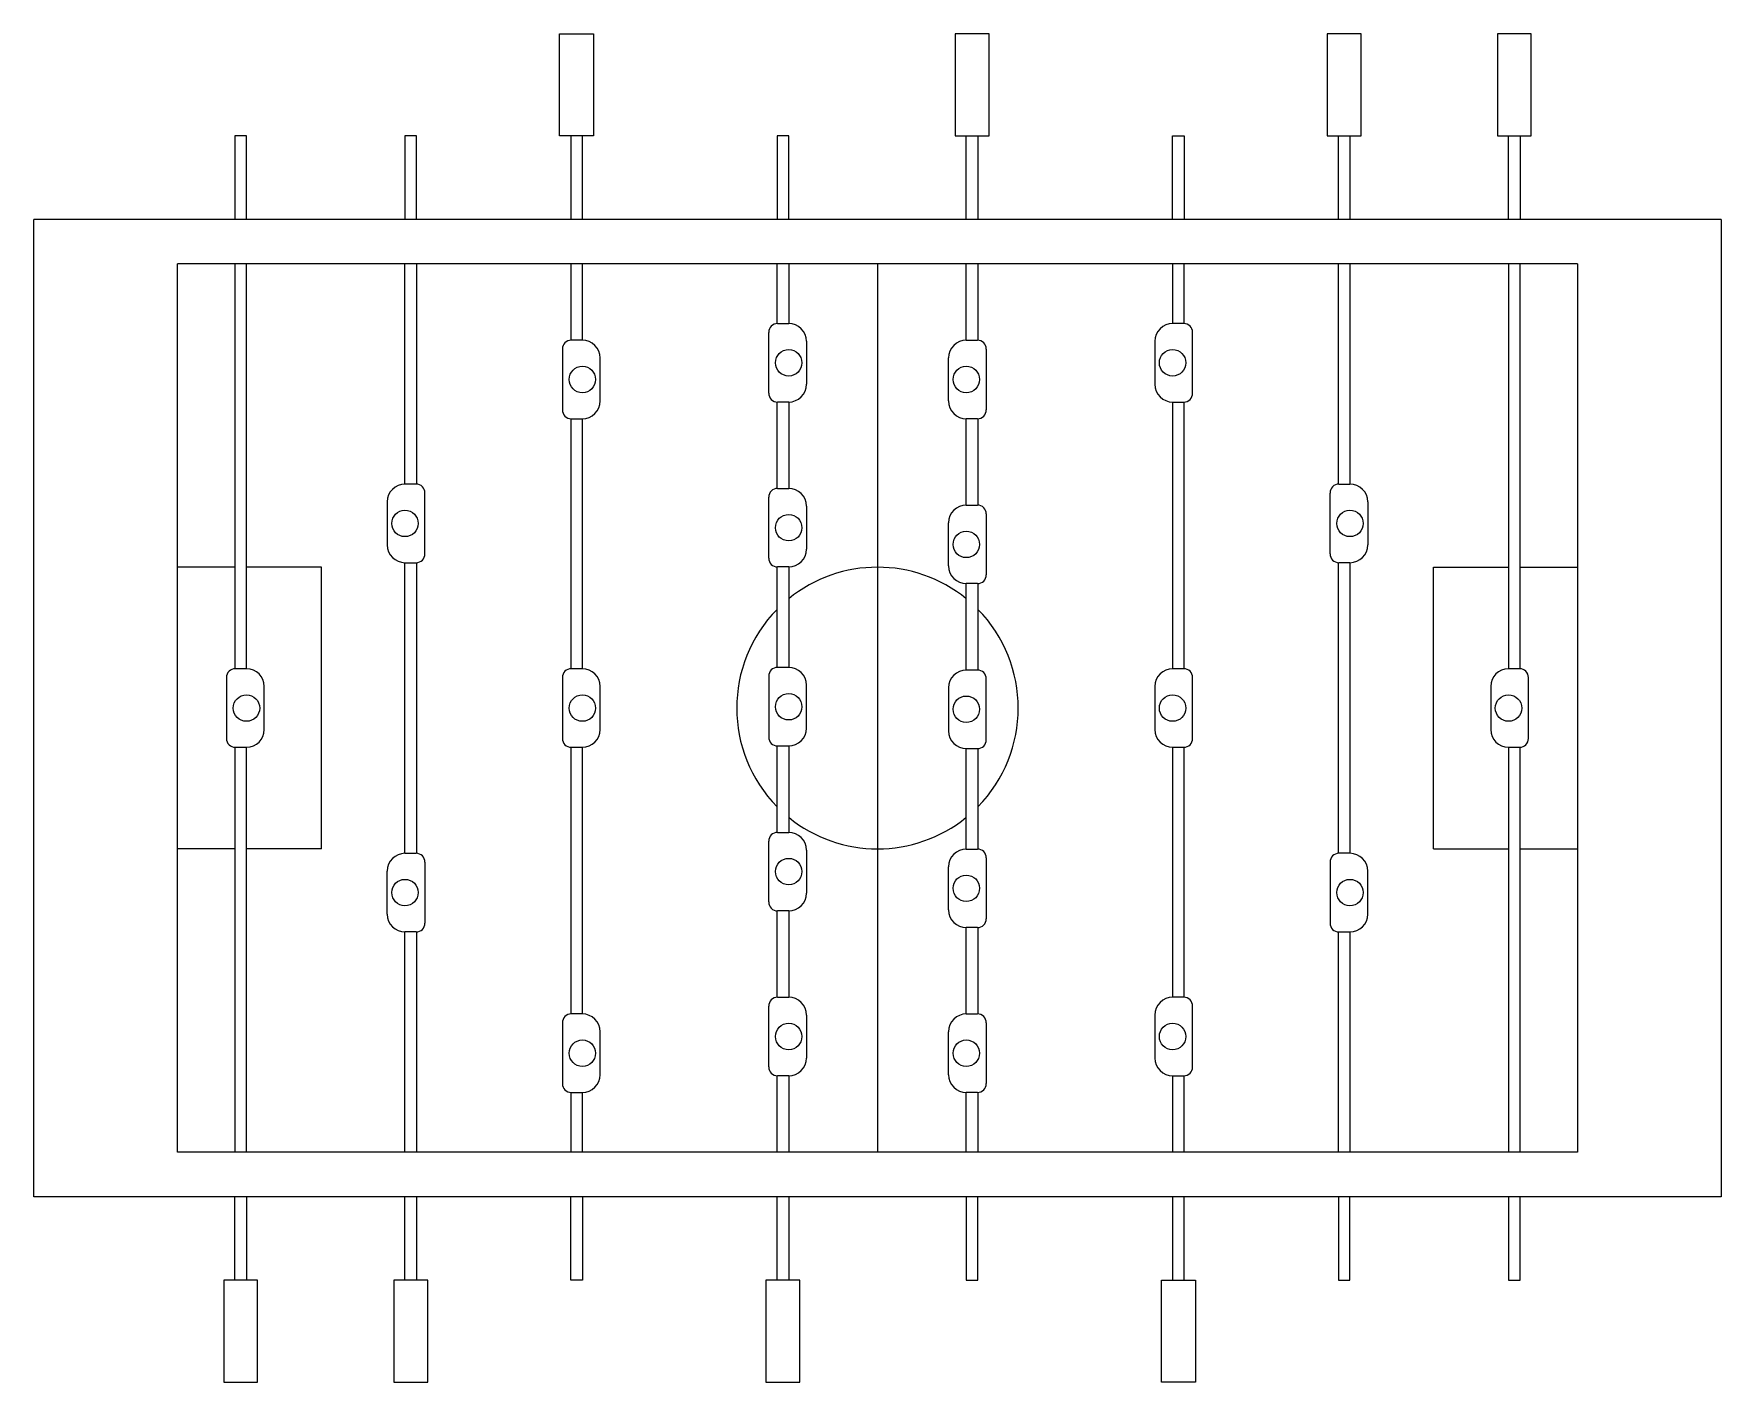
# Model space of a CAD drawing. Header units: millimetres. Extents: x 1437.37 to 1439.27, y 1336.91 to 1338.42.
import ezdxf

# ---------------------------------------------------------------- set-up
doc = ezdxf.new("R2010")
doc.units = ezdxf.units.MM
doc.header["$LTSCALE"] = 10
doc.layers.add('Mesas_de_Jogos', color=2, linetype='Continuous')

msp = doc.modelspace()

# ---------------------------------------------------------------- linework, layer by layer
at = {"layer": 'Mesas_de_Jogos'}
for p, q in [((1437.613, 1338.3092), (1437.5999, 1338.3092)), ((1437.8046, 1338.3092), (1437.7915, 1338.3092)), ((1438.2235, 1338.3092), (1438.2104, 1338.3092)), ((1438.6558, 1338.3092), (1438.6689, 1338.3092)), ((1437.3735, 1337.1153), (1437.3735, 1338.2153)), ((1439.2735, 1338.2153), (1437.3735, 1338.2153)), ((1439.2735, 1338.2153), (1439.2735, 1337.1153)), ((1439.1115, 1338.1654), (1437.5355, 1338.1654)), ((1437.5355, 1337.1653), (1437.5355, 1338.1654)), ((1437.5999, 1338.1654), (1437.5999, 1337.7095)), ((1437.613, 1337.7096), (1437.613, 1338.1654)), ((1437.7915, 1337.9173), (1437.7915, 1338.1654)), ((1437.8046, 1338.1654), (1437.8046, 1337.9173)), ((1437.9781, 1338.1654), (1437.9781, 1338.0793)), ((1437.9912, 1338.0793), (1437.9912, 1338.1654)), ((1438.2104, 1338.0981), (1438.2104, 1338.1654)), ((1438.2235, 1338.1654), (1438.2235, 1338.0981)), ((1438.3235, 1338.1654), (1438.3235, 1337.1653)), ((1438.4235, 1338.0793), (1438.4235, 1338.1654)), ((1438.4366, 1338.1654), (1438.4366, 1338.0793)), ((1438.6558, 1338.1654), (1438.6558, 1338.0981)), ((1438.6689, 1338.0981), (1438.6689, 1338.1654)), ((1438.8424, 1337.9173), (1438.8424, 1338.1654)), ((1438.8555, 1338.1654), (1438.8555, 1337.9173)), ((1439.034, 1338.1654), (1439.034, 1337.7096)), ((1439.0471, 1337.7095), (1439.0471, 1338.1654)), ((1439.1115, 1338.1654), (1439.1115, 1337.1653)), ((1438.211, 1338.0981), (1438.2235, 1338.0981)), ((1438.6683, 1338.0981), (1438.6558, 1338.0981)), ((1437.9912, 1338.0793), (1437.9787, 1338.0793)), ((1438.201, 1338.0197), (1438.201, 1338.0881)), ((1438.2435, 1338.0781), (1438.2435, 1338.0297)), ((1438.4235, 1338.0793), (1438.436, 1338.0793)), ((1438.6358, 1338.0781), (1438.6358, 1338.0297)), ((1438.6783, 1338.0197), (1438.6783, 1338.0881)), ((1437.9687, 1338.0693), (1437.9687, 1338.0009)), ((1438.0112, 1338.0109), (1438.0112, 1338.0593)), ((1438.4035, 1338.0109), (1438.4035, 1338.0593)), ((1438.446, 1338.0693), (1438.446, 1338.0009)), ((1438.2104, 1337.9125), (1438.2104, 1338.0097)), ((1438.2235, 1338.0097), (1438.211, 1338.0097)), ((1438.2235, 1338.0097), (1438.2235, 1337.9125)), ((1438.6558, 1338.0097), (1438.6683, 1338.0097)), ((1438.6558, 1338.0097), (1438.6558, 1337.7096)), ((1438.6689, 1337.7095), (1438.6689, 1338.0097)), ((1437.9781, 1337.9909), (1437.9781, 1337.7095)), ((1437.9781, 1337.9909), (1437.9781, 1337.7095)), ((1437.9787, 1337.9909), (1437.9912, 1337.9909)), ((1437.9912, 1337.7096), (1437.9912, 1337.9909)), ((1437.9912, 1337.7096), (1437.9912, 1337.9909)), ((1438.436, 1337.9909), (1438.4235, 1337.9909)), ((1438.4235, 1337.8937), (1438.4235, 1337.9909)), ((1438.4235, 1337.8937), (1438.4235, 1337.9909)), ((1438.4366, 1337.9909), (1438.4366, 1337.8937)), ((1438.4366, 1337.9909), (1438.4366, 1337.8937)), ((1437.804, 1337.9173), (1437.7915, 1337.9173)), ((1437.814, 1337.8389), (1437.814, 1337.9073)), ((1438.211, 1337.9125), (1438.2235, 1337.9125)), ((1438.833, 1337.8389), (1438.833, 1337.9073)), ((1438.843, 1337.9173), (1438.8555, 1337.9173)), ((1437.7715, 1337.8973), (1437.7715, 1337.8489)), ((1438.201, 1337.8341), (1438.201, 1337.9025)), ((1438.2435, 1337.8925), (1438.2435, 1337.8441)), ((1438.4235, 1337.8937), (1438.436, 1337.8937)), ((1438.8755, 1337.8973), (1438.8755, 1337.8489)), ((1438.4035, 1337.8253), (1438.4035, 1337.8737)), ((1438.446, 1337.8837), (1438.446, 1337.8153)), ((1437.7915, 1337.5018), (1437.7915, 1337.8289)), ((1437.7915, 1337.8289), (1437.804, 1337.8289)), ((1437.8046, 1337.8289), (1437.8046, 1337.5018)), ((1438.8424, 1337.5018), (1438.8424, 1337.8289)), ((1438.8555, 1337.8289), (1438.843, 1337.8289)), ((1438.8555, 1337.8289), (1438.8555, 1337.5018)), ((1437.5999, 1337.824), (1437.5355, 1337.824)), ((1437.6974, 1337.824), (1437.613, 1337.824)), ((1437.6974, 1337.5067), (1437.6974, 1337.824)), ((1438.2104, 1337.711), (1438.2104, 1337.8241)), ((1438.2235, 1337.8241), (1438.211, 1337.8241)), ((1438.2235, 1337.8241), (1438.2235, 1337.7111)), ((1438.9496, 1337.5067), (1438.9496, 1337.824)), ((1438.9496, 1337.824), (1439.034, 1337.824)), ((1439.0471, 1337.824), (1439.1115, 1337.824)), ((1438.436, 1337.8053), (1438.4235, 1337.8053)), ((1438.4235, 1337.7081), (1438.4235, 1337.8053)), ((1438.4366, 1337.8053), (1438.4366, 1337.7081)), ((1437.5905, 1337.6996), (1437.5905, 1337.6311)), ((1437.613, 1337.7096), (1437.6005, 1337.7096)), ((1437.9687, 1337.6996), (1437.9687, 1337.6311)), ((1437.9912, 1337.7096), (1437.9787, 1337.7096)), ((1438.201, 1337.7011), (1438.201, 1337.6326)), ((1438.2235, 1337.7111), (1438.211, 1337.7111)), ((1438.436, 1337.7081), (1438.4235, 1337.7081)), ((1438.446, 1337.6296), (1438.446, 1337.6981)), ((1438.6683, 1337.7096), (1438.6558, 1337.7096)), ((1438.6783, 1337.6311), (1438.6783, 1337.6996)), ((1439.0465, 1337.7096), (1439.034, 1337.7096)), ((1439.0565, 1337.6311), (1439.0565, 1337.6996)), ((1437.633, 1337.6411), (1437.633, 1337.6896)), ((1438.0112, 1337.6411), (1438.0112, 1337.6896)), ((1438.2435, 1337.6426), (1438.2435, 1337.6911)), ((1438.4035, 1337.6881), (1438.4035, 1337.6396)), ((1438.6358, 1337.6896), (1438.6358, 1337.6411)), ((1439.014, 1337.6896), (1439.014, 1337.6411)), ((1437.5999, 1337.6212), (1437.5999, 1337.1653)), ((1437.6005, 1337.6211), (1437.613, 1337.6211)), ((1437.613, 1337.1653), (1437.613, 1337.6211)), ((1437.9781, 1337.6212), (1437.9781, 1337.321)), ((1437.9787, 1337.6211), (1437.9912, 1337.6211)), ((1437.9912, 1337.321), (1437.9912, 1337.6211)), ((1438.2104, 1337.5254), (1438.2104, 1337.6226)), ((1438.211, 1337.6226), (1438.2235, 1337.6226)), ((1438.2235, 1337.6226), (1438.2235, 1337.5254)), ((1438.4235, 1337.6196), (1438.436, 1337.6196)), ((1438.4235, 1337.5066), (1438.4235, 1337.6196)), ((1438.4366, 1337.6197), (1438.4366, 1337.5066)), ((1438.6558, 1337.6211), (1438.6683, 1337.6211)), ((1438.6558, 1337.6211), (1438.6558, 1337.3398)), ((1438.6558, 1337.6211), (1438.6558, 1337.3398)), ((1438.6689, 1337.3398), (1438.6689, 1337.6212)), ((1438.6689, 1337.3398), (1438.6689, 1337.6212)), ((1439.034, 1337.6211), (1439.0465, 1337.6211)), ((1439.034, 1337.6211), (1439.034, 1337.1653)), ((1439.0471, 1337.1653), (1439.0471, 1337.6212)), ((1438.211, 1337.5254), (1438.2235, 1337.5254)), ((1437.5999, 1337.5067), (1437.5355, 1337.5067)), ((1437.6974, 1337.5067), (1437.613, 1337.5067)), ((1438.201, 1337.447), (1438.201, 1337.5154)), ((1438.2435, 1337.5054), (1438.2435, 1337.457)), ((1438.4235, 1337.5066), (1438.436, 1337.5066)), ((1438.9496, 1337.5067), (1439.034, 1337.5067)), ((1439.0471, 1337.5067), (1439.1115, 1337.5067)), ((1437.7915, 1337.5018), (1437.804, 1337.5018)), ((1437.814, 1337.4918), (1437.814, 1337.4233)), ((1438.4035, 1337.4382), (1438.4035, 1337.4866)), ((1438.446, 1337.4966), (1438.446, 1337.4282)), ((1438.833, 1337.4918), (1438.833, 1337.4233)), ((1438.8555, 1337.5018), (1438.843, 1337.5018)), ((1437.7715, 1337.4333), (1437.7715, 1337.4818)), ((1438.8755, 1337.4333), (1438.8755, 1337.4818)), ((1438.2104, 1337.3398), (1438.2104, 1337.437)), ((1438.2104, 1337.3398), (1438.2104, 1337.437)), ((1438.2235, 1337.437), (1438.211, 1337.437)), ((1438.2235, 1337.437), (1438.2235, 1337.3398)), ((1438.2235, 1337.437), (1438.2235, 1337.3398)), ((1437.804, 1337.4133), (1437.7915, 1337.4133)), ((1437.7915, 1337.1653), (1437.7915, 1337.4133)), ((1437.8046, 1337.4134), (1437.8046, 1337.1653)), ((1438.436, 1337.4182), (1438.4235, 1337.4182)), ((1438.4235, 1337.321), (1438.4235, 1337.4182)), ((1438.4366, 1337.4182), (1438.4366, 1337.321)), ((1438.8424, 1337.1653), (1438.8424, 1337.4134)), ((1438.843, 1337.4133), (1438.8555, 1337.4133)), ((1438.8555, 1337.4133), (1438.8555, 1337.1653)), ((1438.211, 1337.3398), (1438.2235, 1337.3398)), ((1438.6683, 1337.3398), (1438.6558, 1337.3398)), ((1437.9912, 1337.321), (1437.9787, 1337.321)), ((1438.201, 1337.2614), (1438.201, 1337.3298)), ((1438.2435, 1337.3198), (1438.2435, 1337.2714)), ((1438.4235, 1337.321), (1438.436, 1337.321)), ((1438.6358, 1337.3198), (1438.6358, 1337.2714)), ((1438.6783, 1337.2614), (1438.6783, 1337.3298)), ((1437.9687, 1337.311), (1437.9687, 1337.2426)), ((1438.0112, 1337.2526), (1438.0112, 1337.301)), ((1438.4035, 1337.2526), (1438.4035, 1337.301)), ((1438.446, 1337.311), (1438.446, 1337.2426)), ((1438.2104, 1337.1653), (1438.2104, 1337.2514)), ((1438.2235, 1337.2514), (1438.211, 1337.2514)), ((1438.2235, 1337.2514), (1438.2235, 1337.1653)), ((1438.6558, 1337.2514), (1438.6683, 1337.2514)), ((1438.6558, 1337.2514), (1438.6558, 1337.1653)), ((1438.6689, 1337.1653), (1438.6689, 1337.2514)), ((1437.9781, 1337.2326), (1437.9781, 1337.1653)), ((1437.9787, 1337.2326), (1437.9912, 1337.2326)), ((1437.9912, 1337.1653), (1437.9912, 1337.2326)), ((1438.436, 1337.2326), (1438.4235, 1337.2326)), ((1438.4235, 1337.1653), (1438.4235, 1337.2326)), ((1438.4366, 1337.2326), (1438.4366, 1337.1653)), ((1439.1115, 1337.1653), (1437.5355, 1337.1653)), ((1439.2735, 1337.1153), (1437.3735, 1337.1153)), ((1437.9912, 1337.0215), (1437.9781, 1337.0215)), ((1438.4235, 1337.0215), (1438.4366, 1337.0215)), ((1438.8424, 1337.0215), (1438.8555, 1337.0215)), ((1439.034, 1337.0215), (1439.0471, 1337.0215))]:
    msp.add_line(p, q, dxfattribs=at)
for points in [[(1437.9656, 1338.4242), (1438.0037, 1338.4242), (1438.0037, 1338.3092), (1437.9656, 1338.3092)], [(1438.4491, 1338.4242), (1438.411, 1338.4242), (1438.411, 1338.3092), (1438.4491, 1338.3092)], [(1438.868, 1338.4242), (1438.8299, 1338.4242), (1438.8299, 1338.3092), (1438.868, 1338.3092)], [(1439.0596, 1338.4242), (1439.0216, 1338.4242), (1439.0216, 1338.3092), (1439.0596, 1338.3092)], [(1437.5874, 1336.9065), (1437.6255, 1336.9065), (1437.6255, 1337.0215), (1437.5874, 1337.0215)], [(1437.779, 1336.9065), (1437.8171, 1336.9065), (1437.8171, 1337.0215), (1437.779, 1337.0215)], [(1438.1979, 1336.9065), (1438.236, 1336.9065), (1438.236, 1337.0215), (1438.1979, 1337.0215)], [(1438.6814, 1336.9065), (1438.6433, 1336.9065), (1438.6433, 1337.0215), (1438.6814, 1337.0215)]]:
    msp.add_lwpolyline(points, close=True, dxfattribs=at)
for points in [[(1437.5999, 1338.3092), (1437.5999, 1338.2153)], [(1437.613, 1338.2153), (1437.613, 1338.3092)], [(1437.7915, 1338.3092), (1437.7915, 1338.2153)], [(1437.8046, 1338.2153), (1437.8046, 1338.3092)], [(1437.9781, 1338.3092), (1437.9781, 1338.2153)], [(1437.9912, 1338.2153), (1437.9912, 1338.3092)], [(1438.2104, 1338.3092), (1438.2104, 1338.2153)], [(1438.2235, 1338.2153), (1438.2235, 1338.3092)], [(1438.4235, 1338.2153), (1438.4235, 1338.3092)], [(1438.4366, 1338.3092), (1438.4366, 1338.2153)], [(1438.6558, 1338.2153), (1438.6558, 1338.3092)], [(1438.6689, 1338.3092), (1438.6689, 1338.2153)], [(1438.8424, 1338.2153), (1438.8424, 1338.3092)], [(1438.8555, 1338.3092), (1438.8555, 1338.2153)], [(1439.034, 1338.2153), (1439.034, 1338.3092)], [(1439.0471, 1338.3092), (1439.0471, 1338.2153)], [(1437.5999, 1337.0215), (1437.5999, 1337.1153)], [(1437.613, 1337.1153), (1437.613, 1337.0215)], [(1437.7915, 1337.0215), (1437.7915, 1337.1153)], [(1437.8046, 1337.1153), (1437.8046, 1337.0215)], [(1437.9781, 1337.0215), (1437.9781, 1337.1153)], [(1437.9912, 1337.1153), (1437.9912, 1337.0215)], [(1438.2104, 1337.0215), (1438.2104, 1337.1153)], [(1438.2235, 1337.1153), (1438.2235, 1337.0215)], [(1438.4235, 1337.1153), (1438.4235, 1337.0215)], [(1438.4366, 1337.0215), (1438.4366, 1337.1153)], [(1438.6558, 1337.1153), (1438.6558, 1337.0215)], [(1438.6689, 1337.0215), (1438.6689, 1337.1153)], [(1438.8424, 1337.1153), (1438.8424, 1337.0215)], [(1438.8555, 1337.0215), (1438.8555, 1337.1153)], [(1439.034, 1337.1153), (1439.034, 1337.0215)], [(1439.0471, 1337.0215), (1439.0471, 1337.1153)]]:
    msp.add_lwpolyline(points, dxfattribs=at)
for centre in [(1438.2235, 1338.0539), (1438.6558, 1338.0539), (1437.9912, 1338.0351), (1438.4235, 1338.0351), (1437.7915, 1337.8731), (1438.8555, 1337.8731), (1438.2235, 1337.8683), (1438.4235, 1337.8495), (1437.613, 1337.6653), (1437.9912, 1337.6653), (1438.2235, 1337.6668), (1438.4235, 1337.6639), (1438.6558, 1337.6653), (1439.034, 1337.6653), (1438.2235, 1337.4812), (1437.7915, 1337.4576), (1438.4235, 1337.4624), (1438.8555, 1337.4576), (1438.2235, 1337.2956), (1438.6558, 1337.2956), (1437.9912, 1337.2768), (1438.4235, 1337.2768)]:
    msp.add_circle(centre, 0.0149, dxfattribs=at)
for centre, radius, start, end in [((1438.211, 1338.0881), 0.01, 90, 180), ((1438.2235, 1338.0781), 0.02, 0, 90), ((1438.6558, 1338.0781), 0.02, 90, 180), ((1438.6683, 1338.0881), 0.01, 0, 90), ((1437.9787, 1338.0693), 0.01, 90, 180), ((1437.9912, 1338.0593), 0.02, 0, 90), ((1438.4235, 1338.0593), 0.02, 90, 180), ((1438.436, 1338.0693), 0.01, 0, 90), ((1438.211, 1338.0197), 0.01, 180, 270), ((1438.2235, 1338.0297), 0.02, 270, 0), ((1438.6558, 1338.0297), 0.02, 180, 270), ((1438.6683, 1338.0197), 0.01, 270, 0), ((1437.9787, 1338.0009), 0.01, 180, 270), ((1437.9912, 1338.0109), 0.02, 270, 0), ((1438.4235, 1338.0109), 0.02, 180, 270), ((1438.436, 1338.0009), 0.01, 270, 0), ((1437.7915, 1337.8973), 0.02, 90, 180), ((1437.804, 1337.9073), 0.01, 0, 90), ((1438.211, 1337.9025), 0.01, 90, 180), ((1438.2235, 1337.8925), 0.02, 0, 90), ((1438.843, 1337.9073), 0.01, 90, 180), ((1438.8555, 1337.8973), 0.02, 0, 90), ((1438.4235, 1337.8737), 0.02, 90, 180), ((1438.436, 1337.8837), 0.01, 0, 90), ((1437.7915, 1337.8489), 0.02, 180, 270), ((1438.8555, 1337.8489), 0.02, 270, 0), ((1437.804, 1337.8389), 0.01, 270, 0), ((1438.211, 1337.8341), 0.01, 180, 270), ((1438.2235, 1337.8441), 0.02, 270, 0), ((1438.843, 1337.8389), 0.01, 180, 270), ((1438.3235, 1337.6653), 0.1585, 50.8943, 129.1057), ((1438.4235, 1337.8253), 0.02, 180, 270), ((1438.436, 1337.8153), 0.01, 270, 0), ((1438.3235, 1337.6653), 0.1585, 135.5108, 224.4892), ((1438.3235, 1337.6653), 0.1585, 315.5108, 44.4892), ((1437.6005, 1337.6996), 0.01, 90, 180), ((1437.613, 1337.6896), 0.02, 0, 90), ((1437.9787, 1337.6996), 0.01, 90, 180), ((1437.9912, 1337.6896), 0.02, 0, 90), ((1438.211, 1337.7011), 0.01, 90, 180), ((1438.2235, 1337.6911), 0.02, 0, 90), ((1438.4235, 1337.6881), 0.02, 90, 180), ((1438.436, 1337.6981), 0.01, 0, 90), ((1438.6558, 1337.6896), 0.02, 90, 180), ((1438.6683, 1337.6996), 0.01, 0, 90), ((1439.034, 1337.6896), 0.02, 90, 180), ((1439.0465, 1337.6996), 0.01, 0, 90), ((1437.613, 1337.6411), 0.02, 270, 0), ((1437.9912, 1337.6411), 0.02, 270, 0), ((1438.2235, 1337.6426), 0.02, 270, 0), ((1438.4235, 1337.6396), 0.02, 180, 270), ((1438.6558, 1337.6411), 0.02, 180, 270), ((1439.034, 1337.6411), 0.02, 180, 270), ((1437.6005, 1337.6311), 0.01, 180, 270), ((1437.9787, 1337.6311), 0.01, 180, 270), ((1438.211, 1337.6326), 0.01, 180, 270), ((1438.436, 1337.6296), 0.01, 270, 0), ((1438.6683, 1337.6311), 0.01, 270, 0), ((1439.0465, 1337.6311), 0.01, 270, 0), ((1438.211, 1337.5154), 0.01, 90, 180), ((1438.3235, 1337.6653), 0.1585, 230.8943, 309.1057), ((1438.2235, 1337.5054), 0.02, 0, 90), ((1438.4235, 1337.4866), 0.02, 90, 180), ((1438.436, 1337.4966), 0.01, 0, 90), ((1437.7915, 1337.4818), 0.02, 90, 180), ((1437.804, 1337.4918), 0.01, 0, 90), ((1438.843, 1337.4918), 0.01, 90, 180), ((1438.8555, 1337.4818), 0.02, 0, 90), ((1438.2235, 1337.457), 0.02, 270, 0), ((1437.7915, 1337.4333), 0.02, 180, 270), ((1438.211, 1337.447), 0.01, 180, 270), ((1438.4235, 1337.4382), 0.02, 180, 270), ((1438.8555, 1337.4333), 0.02, 270, 0), ((1437.804, 1337.4233), 0.01, 270, 0), ((1438.436, 1337.4282), 0.01, 270, 0), ((1438.843, 1337.4233), 0.01, 180, 270), ((1438.211, 1337.3298), 0.01, 90, 180), ((1438.2235, 1337.3198), 0.02, 0, 90), ((1438.6558, 1337.3198), 0.02, 90, 180), ((1438.6683, 1337.3298), 0.01, 0, 90), ((1437.9787, 1337.311), 0.01, 90, 180), ((1437.9912, 1337.301), 0.02, 0, 90), ((1438.4235, 1337.301), 0.02, 90, 180), ((1438.436, 1337.311), 0.01, 0, 90), ((1438.211, 1337.2614), 0.01, 180, 270), ((1438.2235, 1337.2714), 0.02, 270, 0), ((1438.6558, 1337.2714), 0.02, 180, 270), ((1438.6683, 1337.2614), 0.01, 270, 0), ((1437.9787, 1337.2426), 0.01, 180, 270), ((1437.9912, 1337.2526), 0.02, 270, 0), ((1438.4235, 1337.2526), 0.02, 180, 270), ((1438.436, 1337.2426), 0.01, 270, 0)]:
    msp.add_arc(centre, radius, start, end, dxfattribs=at)

doc.saveas('drawing.dxf')
